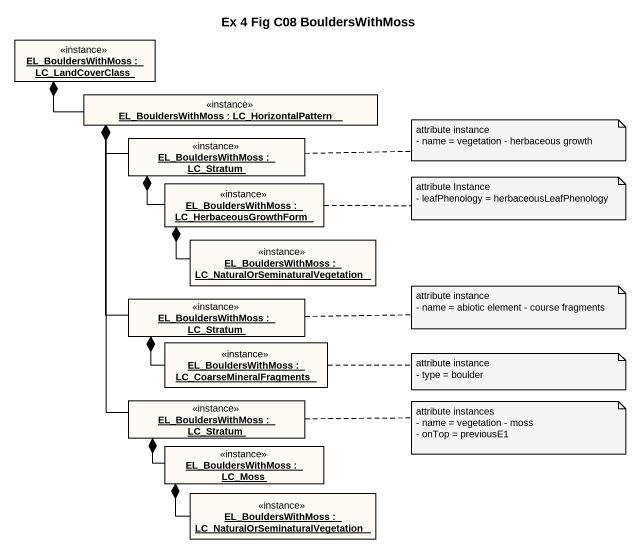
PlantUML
@startuml
title Ex 4 Fig C08 BouldersWithMoss
hide circle
hide empty members
object "EL_BouldersWithMoss : LC_LandCoverClass" as EL_BouldersWithMoss <<instance>> #FDF9F3
object "EL_BouldersWithMoss : LC_HorizontalPattern" as EL_BouldersWithMoss_2 <<instance>> #FDF9F3
object "EL_BouldersWithMoss : LC_Stratum" as EL_BouldersWithMoss_3 <<instance>> #FDF9F3
object "EL_BouldersWithMoss : LC_HerbaceousGrowthForm" as EL_BouldersWithMoss_4 <<instance>> #FDF9F3
object "EL_BouldersWithMoss : LC_NaturalOrSeminaturalVegetation" as EL_BouldersWithMoss_5 <<instance>> #FDF9F3
object "EL_BouldersWithMoss : LC_Stratum" as EL_BouldersWithMoss_6 <<instance>> #FDF9F3
object "EL_BouldersWithMoss : LC_CoarseMineralFragments" as EL_BouldersWithMoss_7 <<instance>> #FDF9F3
object "EL_BouldersWithMoss : LC_Stratum" as EL_BouldersWithMoss_8 <<instance>> #FDF9F3
object "EL_BouldersWithMoss : LC_Moss" as EL_BouldersWithMoss_9 <<instance>> #FDF9F3
object "EL_BouldersWithMoss : LC_NaturalOrSeminaturalVegetation" as EL_BouldersWithMoss_10 <<instance>> #FDF9F3
EL_BouldersWithMoss_2 -left-* EL_BouldersWithMoss
EL_BouldersWithMoss_3 -up-* EL_BouldersWithMoss_2
EL_BouldersWithMoss_4 -up-* EL_BouldersWithMoss_3
EL_BouldersWithMoss_5 -up-* EL_BouldersWithMoss_4
EL_BouldersWithMoss_6 -up-* EL_BouldersWithMoss_2
EL_BouldersWithMoss_7 -up-* EL_BouldersWithMoss_6
EL_BouldersWithMoss_8 -up-* EL_BouldersWithMoss_2
EL_BouldersWithMoss_9 -up-* EL_BouldersWithMoss_8
EL_BouldersWithMoss_10 -up-* EL_BouldersWithMoss_9
note right of EL_BouldersWithMoss_3
  attribute instance
  - name = vegetation - herbaceous growth
end note
note right of EL_BouldersWithMoss_4
  attribute Instance
  - leafPhenology = herbaceousLeafPhenology
end note
note right of EL_BouldersWithMoss_6
  attribute instance
  - name = abiotic element - course fragments
end note
note right of EL_BouldersWithMoss_7
  attribute instance
  - type = boulder
end note
note right of EL_BouldersWithMoss_8
  attribute instances
  - name = vegetation - moss
  - onTop = previousE1
end note
@enduml
